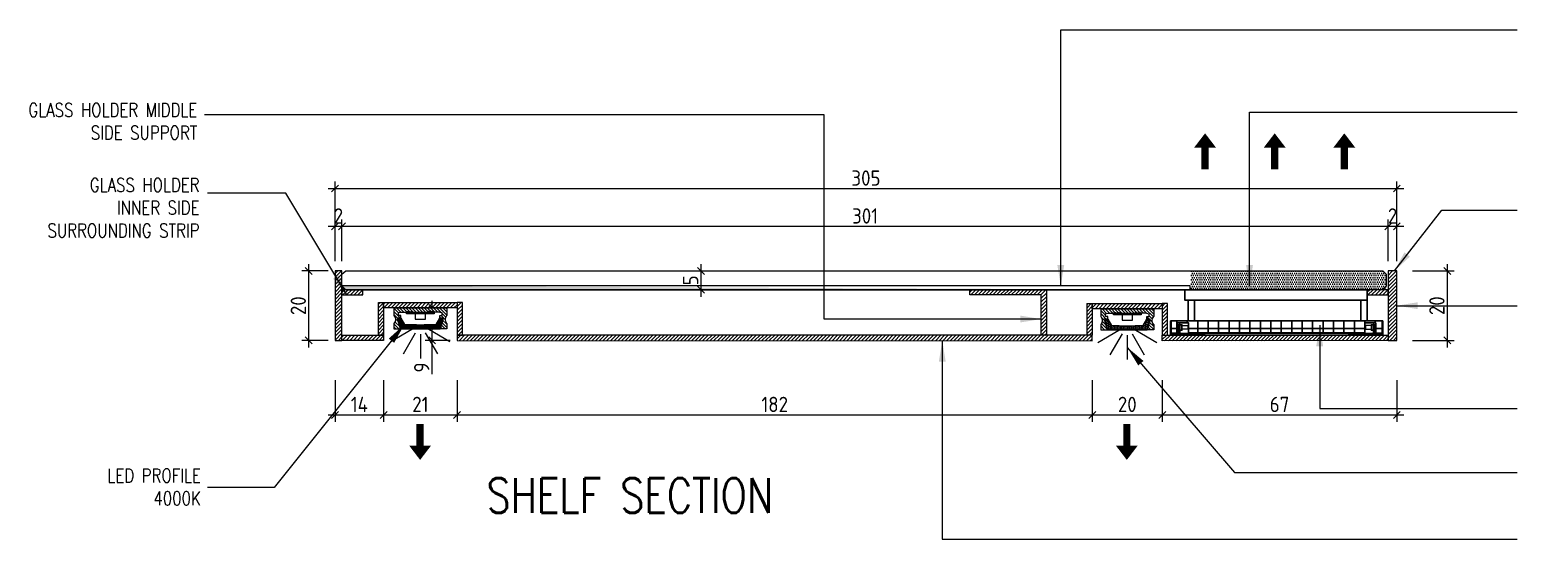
# Model space of a CAD drawing. Header units: millimetres. Extents: x 539949 to 547802, y -525020 to -515511.
# Drawn here: x 545384.3 to 545811.6, y -522140.3 to -521993.9 of the extents above; entities that cross this region are included whole.
import ezdxf

# ---------------------------------------------------------------- set-up
doc = ezdxf.new("R2010")
doc.units = ezdxf.units.MM
doc.header["$LTSCALE"] = 5
doc.header["$MEASUREMENT"] = 0
doc.set_wipeout_variables(frame=1)
doc.header["$PDMODE"] = 35
for name, color, linetype in [('Acrylic - clear', 9, 'Continuous'), ('Acrylic - opal', 9, 'Continuous'), ('DIM-2', 1, 'Continuous'), ('EL_LIGHTING', 2, 'Continuous'), ('HATCH', 8, 'Continuous'), ('L-Det Tag', 7, 'Continuous'), ('LED lumisheet', 10, 'Continuous')]:
    doc.layers.add(name, color=color, linetype=linetype)
for name, color, linetype, lineweight in [('aluminium', 6, 'Continuous', 0), ('LED lights', 1, 'Continuous', 0), ('METAL', 6, 'Continuous', 0)]:
    doc.layers.add(name, color=color, linetype=linetype, lineweight=lineweight)
for name, color, linetype, true_color in [('LED 4600K', 41, 'Continuous', 0xebd690), ('PDF8_CG', 150, 'Continuous', 0x007fff), ('PDF8_RED-L', 15, 'Continuous', 0xac2c32)]:
    doc.layers.add(name, color=color, linetype=linetype, true_color=true_color)
doc.styles.add('ABRA', font='romans.shx', dxfattribs={"width": 0.8, "bigfont": 'bigfont.shx'})
doc.styles.add('ISOCP', font='isocp.shx')
doc.styles.get("Standard").update_dxf_attribs({"font": 'arial.ttf'})
doc.dimstyles.new('dim', dxfattribs={"dimtxt": 2, "dimasz": 2, "dimexe": 1, "dimexo": 1, "dimgap": 1, "dimtad": 1, "dimdec": 0, "dimdsep": 46, "dimtxsty": 'Standard', "dimblk": 'OBLIQUE', "dimcen": 0, "dimdle": 1, "dimclrd": 1, "dimclre": 1, "dimclrt": 1, "dimadec": 0, "dimazin": 0, "dimtfac": 1, "dimtdec": 0, "dimtix": 1, "dimtmove": 0, "dimatfit": 3, "dimfxl": 1, "dimlwd": 0, "dimlwe": 0, "dimarcsym": 0})
doc.dimstyles.new('DL - 2', dxfattribs={"dimscale": 2, "dimtxt": 2.2, "dimasz": 1, "dimexe": 1, "dimexo": 1, "dimgap": 0.4, "dimtad": 1, "dimdec": 0, "dimdsep": 46, "dimtxsty": 'ISOCP', "dimblk": 'OBLIQUE', "dimcen": 0.5, "dimdle": 1, "dimclrd": 256, "dimclre": 256, "dimclrt": 2, "dimadec": 0, "dimazin": 2, "dimtfac": 1, "dimtdec": 0, "dimtix": 1, "dimtmove": 1, "dimatfit": 3, "dimldrblk": 'OPEN90', "dimfxl": 1, "dimlwd": 9, "dimlwe": 9, "dimarcsym": 0})
pattern_1 = [(45, (37734.6251, 964.0882), (-0.5303300859, 0.5303300859), [])]
pattern_2 = [(45, (37754.6854, 964.0882), (-0.5303300859, 0.5303300859), [])]
pattern_3 = [(45, (37733.6251, 964.0882), (-0.5303300859, 0.5303300859), [])]

# ---------------------------------------------------------------- blocks, each defined once
blk = doc.blocks.new('FLECHE')
at = {"layer": 'EL_LIGHTING', "const_width": 5}
blk.add_lwpolyline([(0, 0), (0, -15)], dxfattribs=at)
at = {"layer": 'EL_LIGHTING'}
blk.add_lwpolyline([(0, -15, 15, 0, 0), (0, -24.8, 0, 0, 0)], format="xyseb", dxfattribs=at)
blk = doc.blocks.new('*U350')
at = {"layer": 'EL_LIGHTING', "xscale": 0.4175454430028845, "yscale": 0.4175454430028845, "zscale": 0.4175454430028845, "rotation": 90}
blk.add_blockref('FLECHE', (-5.18, 0), dxfattribs=at)
blk = doc.blocks.new('*U351')
at = {"layer": 'LED 4600K', "color": 0, "linetype": 'ByBlock', "lineweight": -2}
blk.add_blockref('*U350', (0, 0), dxfattribs=at)
blk = doc.blocks.new('_OBLIQUE')
at = {"color": 0, "linetype": 'ByBlock', "lineweight": -2}
blk.add_line((-0.5, -0.5), (0.5, 0.5), dxfattribs=at)
blk = doc.blocks.new('*D354')
at = {"layer": 'Defpoints', "color": 0, "transparency": 16777216}
for p in [(545777.02, -522063.24), (545791.53, -522063.24), (545777.02, -522083.18)]:
    blk.add_point(p, dxfattribs=at)
at = {"layer": 'DIM-2', "lineweight": 9, "transparency": 16777216}
for p, q in [((545791.53, -522085.18), (545791.53, -522061.24)), ((545781.53, -522063.24), (545793.53, -522063.24)), ((545781.53, -522083.18), (545793.53, -522083.18))]:
    blk.add_line(p, q, dxfattribs=at)
at = {"layer": 'DIM-2', "lineweight": 9, "transparency": 16777216, "xscale": 2, "yscale": 2, "zscale": 2}
for p, rotation in [((545791.53, -522063.24), 90), ((545791.53, -522083.18), 270)]:
    blk.add_blockref('_OBLIQUE', p, dxfattribs=dict(at, rotation=rotation))
at = {"layer": 'DIM-2', "color": 2, "transparency": 16777216, "insert": (545788.53, -522073.21), "char_height": 4.4, "attachment_point": 5, "rotation": 90, "style": 'ISOCP'}
blk.add_mtext('20', dxfattribs=at)
blk = doc.blocks.new('_Open90')
at = {"color": 0, "linetype": 'ByBlock', "lineweight": -2}
for p, q in [((0, 0), (-1, 0)), ((-0.5, 0.5), (0, 0)), ((0, 0), (-0.5, -0.5))]:
    blk.add_line(p, q, dxfattribs=at)
blk = doc.blocks.new('*D355')
at = {"layer": 'Defpoints', "color": 0, "transparency": 16777216}
for p in [(545774.56, -522050.43), (545774.56, -522063.24), (545777.02, -522063.24)]:
    blk.add_point(p, dxfattribs=at)
at = {"layer": 'DIM-2', "lineweight": 9, "transparency": 16777216}
for p, q in [((545774.56, -522060.43), (545774.56, -522048.43)), ((545777.02, -522060.43), (545777.02, -522048.43)), ((545779.02, -522050.43), (545772.56, -522050.43))]:
    blk.add_line(p, q, dxfattribs=at)
at = {"layer": 'DIM-2', "lineweight": 9, "transparency": 16777216, "xscale": 2, "yscale": 2, "zscale": 2, "rotation": 180}
blk.add_blockref('_OBLIQUE', (545774.56, -522050.43), dxfattribs=at)
at = {"layer": 'DIM-2', "lineweight": 9, "transparency": 16777216, "xscale": 2, "yscale": 2, "zscale": 2}
blk.add_blockref('_OBLIQUE', (545777.02, -522050.43), dxfattribs=at)
at = {"layer": 'DIM-2', "color": 2, "transparency": 16777216, "insert": (545775.79, -522047.43), "char_height": 4.4, "attachment_point": 5, "style": 'ISOCP'}
blk.add_mtext('2', dxfattribs=at)
blk = doc.blocks.new('*D356')
at = {"layer": 'Defpoints', "color": 0, "transparency": 16777216}
for p in [(545473.97, -522050.43), (545473.97, -522063.24), (545774.56, -522063.24)]:
    blk.add_point(p, dxfattribs=at)
at = {"layer": 'DIM-2', "lineweight": 9, "transparency": 16777216}
for p, q in [((545473.97, -522060.43), (545473.97, -522048.43)), ((545774.56, -522060.43), (545774.56, -522048.43)), ((545776.56, -522050.43), (545471.97, -522050.43))]:
    blk.add_line(p, q, dxfattribs=at)
at = {"layer": 'DIM-2', "lineweight": 9, "transparency": 16777216, "xscale": 2, "yscale": 2, "zscale": 2, "rotation": 180}
blk.add_blockref('_OBLIQUE', (545473.97, -522050.43), dxfattribs=at)
at = {"layer": 'DIM-2', "lineweight": 9, "transparency": 16777216, "xscale": 2, "yscale": 2, "zscale": 2}
blk.add_blockref('_OBLIQUE', (545774.56, -522050.43), dxfattribs=at)
at = {"layer": 'DIM-2', "color": 2, "transparency": 16777216, "insert": (545624.27, -522047.43), "char_height": 4.4, "attachment_point": 5, "style": 'ISOCP'}
blk.add_mtext('301', dxfattribs=at)
blk = doc.blocks.new('*D357')
at = {"layer": 'Defpoints', "color": 0, "transparency": 16777216}
for p in [(545472.02, -522050.43), (545472.02, -522063.24), (545473.97, -522063.24)]:
    blk.add_point(p, dxfattribs=at)
at = {"layer": 'DIM-2', "lineweight": 9, "transparency": 16777216}
for p, q in [((545472.02, -522060.43), (545472.02, -522048.43)), ((545473.97, -522060.43), (545473.97, -522048.43)), ((545475.97, -522050.43), (545470.02, -522050.43))]:
    blk.add_line(p, q, dxfattribs=at)
at = {"layer": 'DIM-2', "lineweight": 9, "transparency": 16777216, "xscale": 2, "yscale": 2, "zscale": 2, "rotation": 180}
blk.add_blockref('_OBLIQUE', (545472.02, -522050.43), dxfattribs=at)
at = {"layer": 'DIM-2', "lineweight": 9, "transparency": 16777216, "xscale": 2, "yscale": 2, "zscale": 2}
blk.add_blockref('_OBLIQUE', (545473.97, -522050.43), dxfattribs=at)
at = {"layer": 'DIM-2', "color": 2, "transparency": 16777216, "insert": (545472.99, -522047.43), "char_height": 4.4, "attachment_point": 5, "style": 'ISOCP'}
blk.add_mtext('2', dxfattribs=at)
blk = doc.blocks.new('*D352')
at = {"layer": 'Defpoints', "color": 0, "transparency": 16777216}
for p in [(545777.02, -522039.54), (545472.02, -522063.24), (545777.02, -522063.24)]:
    blk.add_point(p, dxfattribs=at)
at = {"layer": 'DIM-2', "lineweight": 9, "transparency": 16777216}
for p, q in [((545470.02, -522039.54), (545779.02, -522039.54)), ((545472.02, -522049.54), (545472.02, -522037.54)), ((545777.02, -522049.54), (545777.02, -522037.54))]:
    blk.add_line(p, q, dxfattribs=at)
at = {"layer": 'DIM-2', "lineweight": 9, "transparency": 16777216, "xscale": 2, "yscale": 2, "zscale": 2, "rotation": 180}
blk.add_blockref('_OBLIQUE', (545472.02, -522039.54), dxfattribs=at)
at = {"layer": 'DIM-2', "lineweight": 9, "transparency": 16777216, "xscale": 2, "yscale": 2, "zscale": 2}
blk.add_blockref('_OBLIQUE', (545777.02, -522039.54), dxfattribs=at)
at = {"layer": 'DIM-2', "color": 2, "transparency": 16777216, "insert": (545624.52, -522036.54), "char_height": 4.4, "attachment_point": 5, "style": 'ISOCP'}
blk.add_mtext('305', dxfattribs=at)
blk = doc.blocks.new('*D353')
at = {"layer": 'Defpoints', "color": 0, "transparency": 16777216}
for p in [(545533.47, -522063.24), (545577.16, -522063.24), (545533.55, -522068.64)]:
    blk.add_point(p, dxfattribs=at)
at = {"layer": 'DIM-2', "lineweight": 9, "transparency": 16777216}
for p, q in [((545577.16, -522070.64), (545577.16, -522061.24)), ((545567.16, -522063.24), (545579.16, -522063.24)), ((545567.16, -522068.64), (545579.16, -522068.64))]:
    blk.add_line(p, q, dxfattribs=at)
at = {"layer": 'DIM-2', "lineweight": 9, "transparency": 16777216, "xscale": 2, "yscale": 2, "zscale": 2}
for p, rotation in [((545577.16, -522063.24), 90), ((545577.16, -522068.64), 270)]:
    blk.add_blockref('_OBLIQUE', p, dxfattribs=dict(at, rotation=rotation))
at = {"layer": 'DIM-2', "color": 2, "transparency": 16777216, "insert": (545574.16, -522065.94), "char_height": 4.4, "attachment_point": 5, "rotation": 90, "style": 'ISOCP'}
blk.add_mtext('5', dxfattribs=at)
blk = doc.blocks.new('*D358')
at = {"layer": 'Defpoints', "color": 0, "transparency": 16777216}
for p in [(545472.02, -522083.18), (545485.97, -522083.18), (545485.97, -522104.58)]:
    blk.add_point(p, dxfattribs=at)
at = {"layer": 'DIM-2', "lineweight": 9, "transparency": 16777216}
for p, q in [((545472.02, -522094.58), (545472.02, -522106.58)), ((545485.97, -522094.58), (545485.97, -522106.58)), ((545470.02, -522104.58), (545487.97, -522104.58))]:
    blk.add_line(p, q, dxfattribs=at)
at = {"layer": 'DIM-2', "lineweight": 9, "transparency": 16777216, "xscale": 2, "yscale": 2, "zscale": 2, "rotation": 180}
blk.add_blockref('_OBLIQUE', (545472.02, -522104.58), dxfattribs=at)
at = {"layer": 'DIM-2', "lineweight": 9, "transparency": 16777216, "xscale": 2, "yscale": 2, "zscale": 2}
blk.add_blockref('_OBLIQUE', (545485.97, -522104.58), dxfattribs=at)
at = {"layer": 'DIM-2', "color": 2, "transparency": 16777216, "insert": (545478.99, -522101.58), "char_height": 4.4, "attachment_point": 5, "style": 'ISOCP'}
blk.add_mtext('14', dxfattribs=at)
blk = doc.blocks.new('*D359')
at = {"layer": 'Defpoints', "color": 0, "transparency": 16777216}
for p in [(545485.97, -522083.18), (545507.07, -522083.18), (545507.07, -522104.58)]:
    blk.add_point(p, dxfattribs=at)
at = {"layer": 'DIM-2', "lineweight": 9, "transparency": 16777216}
for p, q in [((545485.97, -522094.58), (545485.97, -522106.58)), ((545507.07, -522094.58), (545507.07, -522106.58)), ((545483.97, -522104.58), (545509.07, -522104.58))]:
    blk.add_line(p, q, dxfattribs=at)
at = {"layer": 'DIM-2', "lineweight": 9, "transparency": 16777216, "xscale": 2, "yscale": 2, "zscale": 2, "rotation": 180}
blk.add_blockref('_OBLIQUE', (545485.97, -522104.58), dxfattribs=at)
at = {"layer": 'DIM-2', "lineweight": 9, "transparency": 16777216, "xscale": 2, "yscale": 2, "zscale": 2}
blk.add_blockref('_OBLIQUE', (545507.07, -522104.58), dxfattribs=at)
at = {"layer": 'DIM-2', "color": 2, "transparency": 16777216, "insert": (545496.52, -522101.58), "char_height": 4.4, "attachment_point": 5, "style": 'ISOCP'}
blk.add_mtext('21', dxfattribs=at)
blk = doc.blocks.new('*D360')
at = {"layer": 'Defpoints', "color": 0, "transparency": 16777216}
for p in [(545507.07, -522083.18), (545689.53, -522083.33), (545689.53, -522104.58)]:
    blk.add_point(p, dxfattribs=at)
at = {"layer": 'DIM-2', "lineweight": 9, "transparency": 16777216}
for p, q in [((545507.07, -522094.58), (545507.07, -522106.58)), ((545689.53, -522094.58), (545689.53, -522106.58)), ((545505.07, -522104.58), (545691.53, -522104.58))]:
    blk.add_line(p, q, dxfattribs=at)
at = {"layer": 'DIM-2', "lineweight": 9, "transparency": 16777216, "xscale": 2, "yscale": 2, "zscale": 2, "rotation": 180}
blk.add_blockref('_OBLIQUE', (545507.07, -522104.58), dxfattribs=at)
at = {"layer": 'DIM-2', "lineweight": 9, "transparency": 16777216, "xscale": 2, "yscale": 2, "zscale": 2}
blk.add_blockref('_OBLIQUE', (545689.53, -522104.58), dxfattribs=at)
at = {"layer": 'DIM-2', "color": 2, "transparency": 16777216, "insert": (545598.3, -522101.58), "char_height": 4.4, "attachment_point": 5, "style": 'ISOCP'}
blk.add_mtext('182', dxfattribs=at)
blk = doc.blocks.new('*D361')
at = {"layer": 'Defpoints', "color": 0, "transparency": 16777216}
for p in [(545689.53, -522083.33), (545709.64, -522083.32), (545709.64, -522104.58)]:
    blk.add_point(p, dxfattribs=at)
at = {"layer": 'DIM-2', "lineweight": 9, "transparency": 16777216}
for p, q in [((545689.53, -522094.58), (545689.53, -522106.58)), ((545709.64, -522094.58), (545709.64, -522106.58)), ((545687.53, -522104.58), (545711.64, -522104.58))]:
    blk.add_line(p, q, dxfattribs=at)
at = {"layer": 'DIM-2', "lineweight": 9, "transparency": 16777216, "xscale": 2, "yscale": 2, "zscale": 2, "rotation": 180}
blk.add_blockref('_OBLIQUE', (545689.53, -522104.58), dxfattribs=at)
at = {"layer": 'DIM-2', "lineweight": 9, "transparency": 16777216, "xscale": 2, "yscale": 2, "zscale": 2}
blk.add_blockref('_OBLIQUE', (545709.64, -522104.58), dxfattribs=at)
at = {"layer": 'DIM-2', "color": 2, "transparency": 16777216, "insert": (545699.58, -522101.58), "char_height": 4.4, "attachment_point": 5, "style": 'ISOCP'}
blk.add_mtext('20', dxfattribs=at)
blk = doc.blocks.new('*D362')
at = {"layer": 'Defpoints', "color": 0, "transparency": 16777216}
for p in [(545709.64, -522083.33), (545777.02, -522083.33), (545777.02, -522104.58)]:
    blk.add_point(p, dxfattribs=at)
at = {"layer": 'DIM-2', "lineweight": 9, "transparency": 16777216}
for p, q in [((545709.64, -522094.58), (545709.64, -522106.58)), ((545777.02, -522094.58), (545777.02, -522106.58)), ((545707.64, -522104.58), (545779.02, -522104.58))]:
    blk.add_line(p, q, dxfattribs=at)
at = {"layer": 'DIM-2', "lineweight": 9, "transparency": 16777216, "xscale": 2, "yscale": 2, "zscale": 2, "rotation": 180}
blk.add_blockref('_OBLIQUE', (545709.64, -522104.58), dxfattribs=at)
at = {"layer": 'DIM-2', "lineweight": 9, "transparency": 16777216, "xscale": 2, "yscale": 2, "zscale": 2}
blk.add_blockref('_OBLIQUE', (545777.02, -522104.58), dxfattribs=at)
at = {"layer": 'DIM-2', "color": 2, "transparency": 16777216, "insert": (545743.33, -522101.58), "char_height": 4.4, "attachment_point": 5, "style": 'ISOCP'}
blk.add_mtext('67', dxfattribs=at)
blk = doc.blocks.new('*D363')
at = {"layer": 'Defpoints', "color": 0, "transparency": 16777216}
for p in [(545464.45, -522063.24), (545472.02, -522063.24), (545472.02, -522083.18)]:
    blk.add_point(p, dxfattribs=at)
at = {"layer": 'DIM-2', "lineweight": 9, "transparency": 16777216}
for p, q in [((545464.45, -522085.18), (545464.45, -522061.24)), ((545470.02, -522063.24), (545462.45, -522063.24)), ((545470.02, -522083.18), (545462.45, -522083.18))]:
    blk.add_line(p, q, dxfattribs=at)
at = {"layer": 'DIM-2', "lineweight": 9, "transparency": 16777216, "xscale": 2, "yscale": 2, "zscale": 2}
for p, rotation in [((545464.45, -522063.24), 90), ((545464.45, -522083.18), 270)]:
    blk.add_blockref('_OBLIQUE', p, dxfattribs=dict(at, rotation=rotation))
at = {"layer": 'DIM-2', "color": 2, "transparency": 16777216, "insert": (545461.45, -522073.21), "char_height": 4.4, "attachment_point": 5, "rotation": 90, "style": 'ISOCP'}
blk.add_mtext('20', dxfattribs=at)
blk = doc.blocks.new('*D364')
at = {"layer": 'Defpoints', "color": 0, "transparency": 16777216}
for p in [(545499.9, -522073.83), (545507.07, -522073.83), (545507.07, -522083.18)]:
    blk.add_point(p, dxfattribs=at)
at = {"layer": 'DIM-2', "lineweight": 9, "transparency": 16777216}
for p, q in [((545505.07, -522073.83), (545497.9, -522073.83)), ((545499.9, -522085.18), (545499.9, -522071.83)), ((545505.07, -522083.18), (545497.9, -522083.18)), ((545499.9, -522092.88), (545499.9, -522083.18))]:
    blk.add_line(p, q, dxfattribs=at)
at = {"layer": 'DIM-2', "lineweight": 9, "transparency": 16777216, "xscale": 2, "yscale": 2, "zscale": 2}
for p, rotation in [((545499.9, -522073.83), 90), ((545499.9, -522083.18), 270)]:
    blk.add_blockref('_OBLIQUE', p, dxfattribs=dict(at, rotation=rotation))
at = {"layer": 'DIM-2', "color": 2, "transparency": 16777216, "insert": (545496.9, -522090.96), "char_height": 4.4, "attachment_point": 5, "rotation": 90, "style": 'ISOCP'}
blk.add_mtext('9', dxfattribs=at)
blk = doc.blocks.new('LED profile EN-ALH-01S')
blk.add_wipeout([(7.6, 0), (-7.6, 0), (-7.6, -2.2), (-7.38, -2.55), (-7.28, -2.78), (-7.23, -2.97), (-7.18, -3.35), (-7.2, -3.57), (-7.24, -3.8), (-7.32, -4.04), (-7.47, -4.33), (-7.6, -4.5), (-7.6, -6), (7.6, -6), (7.6, -4.5), (7.6, -4.5), (7.38, -4.17), (7.23, -3.75), (7.18, -3.36), (7.21, -3.05), (7.21, -3.05), (7.35, -2.61), (7.6, -2.2)]).dxf.layer = 'aluminium'
at = {"layer": 'HATCH', "lineweight": 0}
h = blk.add_hatch(dxfattribs=at)
h.set_pattern_fill('ANSI31', color=256, scale=5, style=0)
h.set_pattern_definition([(45, (-29047.1229, -2919.5279), (-0.441941738, 0.441941738), [])])
h.paths.add_polyline_path([(7.6, 0), (-7.6, 0), (-7.6, -2.2, -0.362035), (-7.6, -4.5), (-7.6, -6), (-5.68, -6), (-6.53, -2.93), (-5.58, -2.93), (-5.58, -2.23), (-6.25, -2.23), (-6.25, -1.43, -0.147539), (-5.54, -1.25), (-3.81, -1.25), (-3.81, -1.01), (-3.33, -1.01), (-3.33, -1.25), (-2.74, -1.25), (-2.74, -1.01), (-2.25, -1.01), (-2.25, -1.25), (2.25, -1.25), (2.25, -1.01), (2.74, -1.01), (2.74, -1.25), (3.33, -1.25), (3.33, -1.01), (3.81, -1.01), (3.81, -1.25), (4, -1.25), (5.58, -1.25, -0.147539), (6.29, -1.43), (6.29, -2.23), (5.62, -2.23), (5.62, -2.93), (6.57, -2.93), (5.72, -6), (7.6, -6), (7.6, -4.5, -0.362035), (7.6, -2.2)])
h = blk.add_hatch(dxfattribs=at)
h.set_pattern_fill('DOTS', color=256, scale=5, style=0)
h.set_pattern_definition([(0, (-29047.1229, -2919.5279), (0.15625, 0.3125), [0, -0.3125])])
edge = h.paths.add_edge_path()
edge.add_line((-6.53, -2.93), (-5.68, -6))
edge.add_line((-5.68, -6), (5.72, -6))
edge.add_line((5.72, -6), (6.57, -2.93))
edge.add_line((6.57, -2.93), (5.62, -2.93))
edge.add_line((5.62, -2.93), (4.57, -4.76))
edge.add_arc((0.02, 53.54), 58.48, 265.5399, 274.4601, ccw=False)
edge.add_line((-4.53, -4.76), (-5.58, -2.93))
edge.add_line((-5.58, -2.93), (-6.53, -2.93))
at = {"layer": 'Acrylic - opal', "color": 8}
blk.add_lwpolyline([(-6.53, -2.93), (-5.68, -6), (5.72, -6), (6.57, -2.93), (5.62, -2.93), (4.57, -4.76, -0.038941), (-4.53, -4.76), (-5.58, -2.93)], format="xyb", close=True, dxfattribs=at)
at = {"layer": 'aluminium'}
for p, q in [((7.6, 0), (-7.6, 0)), ((-7.6, 0), (-7.6, -2.2)), ((7.6, 0), (7.6, -2.2)), ((-6.25, -2.23), (-6.25, -1.43)), ((-5.58, -2.23), (-6.25, -2.23)), ((-5.58, -2.93), (-5.58, -2.23)), ((-5.54, -1.25), (-3.81, -1.25)), ((-3.81, -1.25), (-3.81, -1.01)), ((-3.81, -1.01), (-3.33, -1.01)), ((-3.33, -1.01), (-3.33, -1.25)), ((-3.33, -1.25), (-2.74, -1.25)), ((-2.74, -1.25), (-2.74, -1.01)), ((-2.74, -1.01), (-2.25, -1.01)), ((-2.25, -1.01), (-2.25, -1.25)), ((2.25, -1.25), (-2.25, -1.25)), ((2.74, -1.01), (2.25, -1.01)), ((2.25, -1.01), (2.25, -1.25)), ((2.74, -1.25), (2.74, -1.01)), ((3.33, -1.25), (2.74, -1.25)), ((3.81, -1.01), (3.33, -1.01)), ((3.33, -1.01), (3.33, -1.25)), ((3.81, -1.25), (3.81, -1.01)), ((5.58, -1.25), (3.81, -1.25)), ((5.62, -2.93), (5.62, -2.23)), ((5.62, -2.23), (6.29, -2.23)), ((6.29, -2.23), (6.29, -1.43)), ((-7.6, -4.5), (-7.6, -6)), ((-7.6, -6), (-5.68, -6)), ((7.6, -6), (5.72, -6)), ((7.6, -4.5), (7.6, -6))]:
    blk.add_line(p, q, dxfattribs=at)
for centre, radius, start, end in [((-8.98, -3.36), 1.8, 320.2626, 39.8707), ((-5.6, -2.52), 1.27, 87.4425, 121.0137), ((5.64, -2.52), 1.27, 58.9863, 92.5575), ((8.98, -3.36), 1.8, 140.1293, 219.7374)]:
    blk.add_arc(centre, radius, start, end, dxfattribs=at)
at = {"layer": 'LED lights', "color": 1, "linetype": 'Continuous', "lineweight": 9, "true_color": 0xff0004}
for p, q in [((4, -1.25), (-4, -1.25)), ((-4, -1.25), (-4, -1.75)), ((-4, -1.75), (-1.5, -1.75)), ((-1.5, -3.25), (-1.5, -1.75)), ((-1.5, -1.75), (1.5, -1.75)), ((1.5, -3.25), (-1.5, -3.25)), ((1.5, -1.75), (1.5, -3.25)), ((1.5, -1.75), (4, -1.75)), ((4, -1.75), (4, -1.25))]:
    blk.add_line(p, q, dxfattribs=at)
at = {"layer": 'LED lights', "color": 1, "lineweight": 5, "true_color": 0xff0004}
for p, q in [((-2.43, -6.16), (-8.48, -9.64)), ((-1.4, -7.18), (-4.89, -13.23)), ((0, -7.56), (0, -14.54)), ((4.89, -13.23), (1.4, -7.18)), ((8.48, -9.64), (2.43, -6.16))]:
    blk.add_line(p, q, dxfattribs=at)
blk = doc.blocks.new('*U23')
at = {"layer": 'LED lumisheet'}
h = blk.add_hatch(dxfattribs=at)
h.set_pattern_fill('ANSI37', color=256, scale=30, angle=45, style=0)
h.set_pattern_definition([(90, (342.005, 0), (-3.75, 7e-16), []), (180, (342.005, 0), (-7e-16, -3.75), [])])
h.paths.add_polyline_path([(158.15, 0), (158.15, -4.43), (160.44, -4.43), (160.44, -0.73), (164.4, -0.73), (164.4, -4.29), (227.6, -4.29), (227.6, -0.73), (231.56, -0.73), (231.56, -4.43), (233.86, -4.43), (233.86, 0)])
blk.add_line((233.86, 0), (234.12, 0), dxfattribs=at)
for points in [[(164.37, -5), (157.89, -5), (157.89, 0), (158.15, 0), (158.15, -4.74), (164.37, -4.74)], [(158.15, 0), (158.15, -4.43), (160.44, -4.43), (160.44, -0.73), (164.4, -0.73), (164.4, -4.29), (227.6, -4.29), (227.6, -0.73), (231.56, -0.73), (231.56, -4.43), (233.86, -4.43), (233.86, 0)], [(227.63, -5), (234.12, -5), (234.12, 0), (233.86, 0), (233.86, -4.74), (227.63, -4.74)], [(161.02, -1.19), (161.02, -4.74), (170.28, -4.74), (170.28, -4.52), (161.24, -4.52), (161.24, -1.19)], [(164.4, -4.29), (227.6, -4.29), (227.6, -4.52), (164.4, -4.52)], [(230.98, -1.19), (230.98, -4.74), (221.72, -4.74), (221.72, -4.52), (230.76, -4.52), (230.76, -1.19)]]:
    blk.add_lwpolyline(points, close=True, dxfattribs=at)
for points in [[(161.02, -1.4), (160.44, -1.4), (160.44, -3.36), (161.02, -3.36)], [(161.24, -1.4), (162, -1.4), (162, -3.36), (161.24, -3.36)], [(230.76, -1.4), (230.01, -1.4), (230.01, -3.36), (230.76, -3.36)], [(230.98, -1.4), (231.56, -1.4), (231.56, -3.36), (230.98, -3.36)]]:
    blk.add_lwpolyline(points, dxfattribs=at)
at = {"layer": 'LED lumisheet', "linetype": 'Continuous', "lineweight": 9}
for points in [[(164.08, -1.72), (164.08, -2.99), (162, -2.99), (162, -1.72)], [(227.93, -1.72), (227.93, -2.99), (230.01, -2.99), (230.01, -1.72)]]:
    blk.add_lwpolyline(points, close=True, dxfattribs=at)
blk = doc.blocks.new('*U342')
at = {"layer": 'EL_LIGHTING', "xscale": 0.4175454430028845, "yscale": 0.4175454430028845, "zscale": 0.4175454430028845, "rotation": 90}
blk.add_blockref('FLECHE', (-5.18, 0), dxfattribs=at)
blk = doc.blocks.new('*U343')
at = {"layer": 'LED 4600K', "color": 0, "linetype": 'ByBlock', "lineweight": -2}
blk.add_blockref('*U342', (0, 0), dxfattribs=at)
blk = doc.blocks.new('*U344')
at = {"layer": 'EL_LIGHTING', "xscale": 0.4175454430028845, "yscale": 0.4175454430028845, "zscale": 0.4175454430028845, "rotation": 90}
blk.add_blockref('FLECHE', (-5.18, 0), dxfattribs=at)
blk = doc.blocks.new('*U345')
at = {"layer": 'LED 4600K', "color": 0, "linetype": 'ByBlock', "lineweight": -2}
blk.add_blockref('*U344', (0, 0), dxfattribs=at)
blk = doc.blocks.new('*U346')
at = {"layer": 'EL_LIGHTING', "xscale": 0.4175454430028845, "yscale": 0.4175454430028845, "zscale": 0.4175454430028845, "rotation": 90}
blk.add_blockref('FLECHE', (-5.18, 0), dxfattribs=at)
blk = doc.blocks.new('*U347')
at = {"layer": 'LED 4600K', "color": 0, "linetype": 'ByBlock', "lineweight": -2}
blk.add_blockref('*U346', (0, 0), dxfattribs=at)
blk = doc.blocks.new('*U348')
at = {"layer": 'EL_LIGHTING', "xscale": 0.4175454430028845, "yscale": 0.4175454430028845, "zscale": 0.4175454430028845, "rotation": 90}
blk.add_blockref('FLECHE', (-5.18, 0), dxfattribs=at)
blk = doc.blocks.new('*U349')
at = {"layer": 'LED 4600K', "color": 0, "linetype": 'ByBlock', "lineweight": -2}
blk.add_blockref('*U348', (0, 0), dxfattribs=at)

msp = doc.modelspace()

# ---------------------------------------------------------------- hatches: boundary and pattern name
at = {"layer": 'HATCH'}
h = msp.add_hatch(dxfattribs=at)
h.set_pattern_fill('ANSI31', color=256, scale=6)
h.set_pattern_definition(pattern_1)
h.paths.add_polyline_path([(545473.97, -522063.24), (545472.02, -522063.24), (545472.02, -522083.18), (545473.97, -522083.18)])
h = msp.add_hatch(dxfattribs=at)
h.set_pattern_fill('DOTS', color=102, scale=10)
h.set_pattern_definition([(0, (9964.51393, -3595.171), (0.3125, 0.625), [0, -0.625])])
h.paths.add_polyline_path([(545773.92, -522064.2), (545772.96, -522063.24), (545717.65, -522063.24), (545717.65, -522068.64), (545773.92, -522068.64)])
h = msp.add_hatch(dxfattribs=at)
h.set_pattern_fill('ANSI31', color=256, scale=6)
h.set_pattern_definition([(45, (37749.1759, 964.0882), (-0.5303300859, 0.5303300859), [])])
h.paths.add_polyline_path([(545777.02, -522063.24), (545774.56, -522063.24), (545774.56, -522083.18), (545777.02, -522083.18)])
h = msp.add_hatch(dxfattribs=at)
h.set_pattern_fill('ANSI31', color=256, scale=6)
h.set_pattern_definition([(45, (10943.5295, -3876.5335), (-0.5303300859, 0.5303300859), [])])
h.paths.add_polyline_path([(545473.97, -522070.1), (545480, -522070.1), (545480, -522068.64), (545473.97, -522068.64)])
h = msp.add_hatch(dxfattribs=at)
h.set_pattern_fill('ANSI31', color=256, scale=6)
h.set_pattern_definition(pattern_2)
h.paths.add_polyline_path([(545674.83, -522070.1), (545654.33, -522070.1), (545654.33, -522068.64), (545676.33, -522068.64), (545676.33, -522081.68), (545674.83, -522081.68)])
h = msp.add_hatch(dxfattribs=at)
h.set_pattern_fill('ANSI31', color=256, scale=6)
h.set_pattern_definition([(45, (37749.6759, 961.6344), (-0.5303300859, 0.5303300859), [])])
h.paths.add_polyline_path([(545768.53, -522070.1), (545774.56, -522070.1), (545774.56, -522068.64), (545768.53, -522068.64)])
h = msp.add_hatch(dxfattribs=at)
h.set_pattern_fill('ANSI31', color=256, scale=6)
h.set_pattern_definition(pattern_3)
h.paths.add_polyline_path([(545485.97, -522081.68), (545484.47, -522081.68), (545484.47, -522072.33), (545485.97, -522072.33)])
h = msp.add_hatch(dxfattribs=at)
h.set_pattern_fill('ANSI31', color=256, scale=6)
h.set_pattern_definition([(45, (37734.6251, 963.5882), (-0.5303300859, 0.5303300859), [])])
h.paths.add_polyline_path([(545485.97, -522072.33), (545507.07, -522072.33), (545507.07, -522073.83), (545485.97, -522073.83)])
h = msp.add_hatch(dxfattribs=at)
h.set_pattern_fill('ANSI31', color=256, scale=6)
h.set_pattern_definition(pattern_1)
h.paths.add_polyline_path([(545507.07, -522081.68), (545508.57, -522081.68), (545508.57, -522072.33), (545507.07, -522072.33)])
h = msp.add_hatch(dxfattribs=at)
h.set_pattern_fill('ANSI31', color=256, scale=6)
h.set_pattern_definition(pattern_2)
h.paths.add_polyline_path([(545688.03, -522072.63), (545689.53, -522072.63), (545689.53, -522081.68), (545688.03, -522081.68)])
h = msp.add_hatch(dxfattribs=at)
h.set_pattern_fill('ANSI31', color=256, scale=6)
h.set_pattern_definition([(45, (37754.6854, 963.5882), (-0.5303300859, 0.5303300859), [])])
h.paths.add_polyline_path([(545709.64, -522074.13), (545689.53, -522074.13), (545689.53, -522072.63), (545709.64, -522072.63)])
h = msp.add_hatch(dxfattribs=at)
h.set_pattern_fill('ANSI31', color=256, scale=6)
h.set_pattern_definition(pattern_2)
h.paths.add_polyline_path([(545709.64, -522081.68), (545711.14, -522081.68), (545711.14, -522072.63), (545709.64, -522072.63)])
h = msp.add_hatch(dxfattribs=at)
h.set_pattern_fill('ANSI31', color=256, scale=6)
h.set_pattern_definition(pattern_3)
h.paths.add_polyline_path([(545473.97, -522081.68), (545485.97, -522081.68), (545485.97, -522083.18), (545473.97, -522083.18)])
h = msp.add_hatch(dxfattribs=at)
h.set_pattern_fill('ANSI31', color=256, scale=6)
h.set_pattern_definition([(45, (37774.6854, 964.0882), (-0.5303300859, 0.5303300859), [])])
h.paths.add_polyline_path([(545507.07, -522083.18), (545689.53, -522083.33), (545689.53, -522081.68), (545507.07, -522081.68)])
h = msp.add_hatch(dxfattribs=at)
h.set_pattern_fill('ANSI31', color=256, scale=6)
h.set_pattern_definition(pattern_2)
h.paths.add_polyline_path([(545774.56, -522083.18), (545709.64, -522083.33), (545709.64, -522081.68), (545774.56, -522081.68)])

# ---------------------------------------------------------------- linework, layer by layer
at = {"layer": 'Acrylic - clear'}
for points in [[(545716.15, -522068.64), (545768.53, -522068.64), (545768.53, -522071.64), (545716.15, -522071.64)], [(545717.06, -522071.64), (545718.89, -522071.64), (545718.89, -522077.57), (545717.06, -522077.57)], [(545768.53, -522071.64), (545766.7, -522071.64), (545766.7, -522077.57), (545768.53, -522077.57)]]:
    msp.add_lwpolyline(points, close=True, dxfattribs=at)
at = {"layer": 'METAL'}
for points in [[(545473.97, -522063.24), (545472.02, -522063.24), (545472.02, -522083.18), (545473.97, -522083.18)], [(545777.02, -522063.24), (545774.56, -522063.24), (545774.56, -522083.18), (545777.02, -522083.18)], [(545473.97, -522070.1), (545480, -522070.1), (545480, -522068.64), (545473.97, -522068.64)], [(545768.53, -522070.1), (545774.56, -522070.1), (545774.56, -522068.64), (545768.53, -522068.64)], [(545485.97, -522081.68), (545484.47, -522081.68), (545484.47, -522072.33), (545485.97, -522072.33)], [(545485.97, -522072.33), (545507.07, -522072.33), (545507.07, -522073.83), (545485.97, -522073.83)], [(545507.07, -522081.68), (545508.57, -522081.68), (545508.57, -522072.33), (545507.07, -522072.33)], [(545688.03, -522072.63), (545689.53, -522072.63), (545689.53, -522081.68), (545688.03, -522081.68)], [(545709.64, -522074.13), (545689.53, -522074.13), (545689.53, -522072.63), (545709.64, -522072.63)], [(545709.64, -522081.68), (545711.14, -522081.68), (545711.14, -522072.63), (545709.64, -522072.63)], [(545473.97, -522081.68), (545485.97, -522081.68), (545485.97, -522083.18), (545473.97, -522083.18)], [(545507.07, -522083.18), (545689.53, -522083.33), (545689.53, -522081.68), (545507.07, -522081.68)], [(545774.56, -522083.18), (545709.64, -522083.33), (545709.64, -522081.68), (545774.56, -522081.68)]]:
    msp.add_lwpolyline(points, close=True, dxfattribs=at)
msp.add_lwpolyline([(545674.83, -522070.1), (545654.33, -522070.1), (545654.33, -522068.64), (545676.33, -522068.64), (545676.33, -522081.68), (545674.83, -522081.68), (545674.83, -522070.1)], dxfattribs=at)
at = {"layer": 'PDF8_CG', "lineweight": 5}
msp.add_lwpolyline([(545473.97, -522067.53), (545473.97, -522064.2), (545475.08, -522063.24), (545772.96, -522063.24), (545773.92, -522064.2), (545773.92, -522067.53), (545772.96, -522068.64), (545475.08, -522068.64)], close=True, dxfattribs=at)
at = {"layer": 'PDF8_RED-L', "lineweight": 5}
msp.add_lwpolyline([(545473.97, -522067.53), (545475.08, -522068.64), (545717.65, -522068.64), (545717.65, -522067.53)], close=True, dxfattribs=at)
at = {"layer": 'PDF8_RED-L'}
msp.add_solid([(545473.97, -522067.53), (545720.59, -522068.64), (545475.08, -522068.64)], dxfattribs=at)

# ---------------------------------------------------------------- block references
at = {"xscale": -0.8000211310939817, "yscale": 0.8000211310939817, "zscale": 0.8000211310939817}
msp.add_blockref('*U23', (545899.3, -522077.57), dxfattribs=at)
at = {"layer": 'LED 4600K', "extrusion": (0, 0, -1), "xscale": -1, "zscale": -1, "rotation": 270}
for name, p in [('*U349', (-545721.93, -522028.86)), ('*U347', (-545741.93, -522028.86)), ('*U345', (-545761.93, -522028.86))]:
    msp.add_blockref(name, p, dxfattribs=at)
at = {"layer": 'LED 4600K', "extrusion": (0, 0, -1), "zscale": -1, "rotation": 270}
for name, p in [('*U343', (-545496.44, -522112.35)), ('*U351', (-545699.45, -522112.35))]:
    msp.add_blockref(name, p, dxfattribs=at)

# ---------------------------------------------------------------- texts
at = {"layer": 'L-Det Tag', "color": 7, "attachment_point": 4, "style": 'ABRA'}
for s, width, gutter_width, heights, insert, char_height in [('\\pxqr;{\\Fromans|c0;GLASS HOLDER MIDDLE SIDE SUPPORT}', 54.8703, 23.97, [-10.48], (545377.55, -522020.23), 3.9311), ('\\pxqr;{\\Fromans|c0;GLASS HOLDER INNER SIDE SURROUNDING STRIP}', 49.7534, 23.97, [-17.03], (545383.32, -522045.06), 3.9311), ('\\pxqr;{\\Fromans|c0;LED PROFILE 4000K }', 30.2899, 23.97, [-10.48], (545403.15, -522125.29), 3.9311), ('{\\Fromans|c0;SHELF SECTION}', 91.9095, 85.8, [-10], (545515.57, -522127.74), 10)]:
    msp.add_mtext_dynamic_manual_height_columns(s, width=width, gutter_width=gutter_width, heights=heights, dxfattribs=dict(at, insert=insert, char_height=char_height))

# ---------------------------------------------------------------- dimensions: what is measured, and where the dimension line sits
at = {"layer": 'DIM-2'}
for base, p1, p2, picture, middle in [((545777.02, -522039.54), (545472.02, -522063.24), (545777.02, -522063.24), '*D352', (545624.52, -522036.54)), ((545473.97, -522050.43), (545774.56, -522063.24), (545473.97, -522063.24), '*D356', (545624.27, -522047.43)), ((545485.97, -522104.58), (545472.02, -522083.18), (545485.97, -522083.18), '*D358', (545478.99, -522101.58)), ((545507.07, -522104.58), (545485.97, -522083.18), (545507.07, -522083.18), '*D359', (545496.52, -522101.58)), ((545689.53, -522104.58), (545507.07, -522083.18), (545689.53, -522083.33), '*D360', (545598.3, -522101.58)), ((545709.64, -522104.58), (545689.53, -522083.33), (545709.64, -522083.32), '*D361', (545699.58, -522101.58)), ((545777.02, -522104.58), (545709.64, -522083.33), (545777.02, -522083.33), '*D362', (545743.33, -522101.58))]:
    dim = msp.add_linear_dim(base=base, p1=p1, p2=p2, dimstyle='DL - 2', dxfattribs=at)
    dim.commit()
    dim.dimension.update_dxf_attribs({"geometry": picture, "text_midpoint": middle})
for base, p1, p2, picture, middle in [((545472.02, -522050.43), (545473.97, -522063.24), (545472.02, -522063.24), '*D357', (545472.99, -522050.43)), ((545774.56, -522050.43), (545777.02, -522063.24), (545774.56, -522063.24), '*D355', (545775.79, -522050.43))]:
    dim = msp.add_linear_dim(base=base, p1=p1, p2=p2, dimstyle='DL - 2', dxfattribs=at)
    dim.commit()
    dim.dimension.update_dxf_attribs({"geometry": picture, "text_midpoint": middle, "dimtype": 128})
for base, p1, p2, picture, middle in [((545464.45, -522063.24), (545472.02, -522083.18), (545472.02, -522063.24), '*D363', (545461.45, -522073.21)), ((545791.53, -522063.24), (545777.02, -522083.18), (545777.02, -522063.24), '*D354', (545788.53, -522073.21))]:
    dim = msp.add_linear_dim(base=base, p1=p1, p2=p2, angle=90, dimstyle='DL - 2', dxfattribs=at)
    dim.commit()
    dim.dimension.update_dxf_attribs({"geometry": picture, "text_midpoint": middle})
for base, p1, p2, picture, middle in [((545577.16, -522063.24), (545533.55, -522068.64), (545533.47, -522063.24), '*D353', (545577.16, -522065.94)), ((545499.9, -522073.83), (545507.07, -522083.18), (545507.07, -522073.83), '*D364', (545499.9, -522090.96))]:
    dim = msp.add_linear_dim(base=base, p1=p1, p2=p2, angle=90, dimstyle='DL - 2', dxfattribs=at)
    dim.commit()
    dim.dimension.update_dxf_attribs({"geometry": picture, "text_midpoint": middle, "dimtype": 128})

# ---------------------------------------------------------------- leaders
for points in [[(545680.48, -522067.53), (545680.48, -521993.93), (545811.61, -521993.95)], [(545734.7, -522067.53), (545734.7, -522017.6), (545811.61, -522017.6)], [(545475.35, -522070.1), (545457.85, -522040.91), (545435.32, -522040.91)], [(545776.3, -522063.24), (545789.9, -522045.75), (545811.61, -522045.75)], [(545777.02, -522073.21), (545811.61, -522073.21)], [(545754.86, -522078.85), (545754.86, -522102.75), (545811.61, -522102.75)]]:
    msp.add_leader(points, dimstyle='dim', override={"dimscale": 1, "dimasz": 6, "dimtad": 0, "dimclrt": 4, "dimfxlon": 1})

# ---------------------------------------------------------------- next in the draw order: block references
at = {"layer": 'LED lights', "xscale": -1}
for p in [(545496.52, -522073.83), (545699.58, -522074.13)]:
    msp.add_blockref('LED profile EN-ALH-01S', p, dxfattribs=at)

# ---------------------------------------------------------------- next in the draw order: leaders
for points in [[(545674.83, -522077.05), (545612.51, -522077.05), (545612.51, -522018.36), (545434.53, -522018.36)], [(545491.95, -522078.59), (545454.54, -522125.49), (545435.32, -522125.49)], [(545646.44, -522083.29), (545646.44, -522140.32), (545811.61, -522140.32)], [(545699.58, -522085.18), (545730.34, -522121.11), (545811.61, -522121.11)]]:
    msp.add_leader(points, dimstyle='dim', override={"dimscale": 1, "dimasz": 6, "dimtad": 0, "dimclrt": 4, "dimfxlon": 1})

doc.saveas('drawing.dxf')
